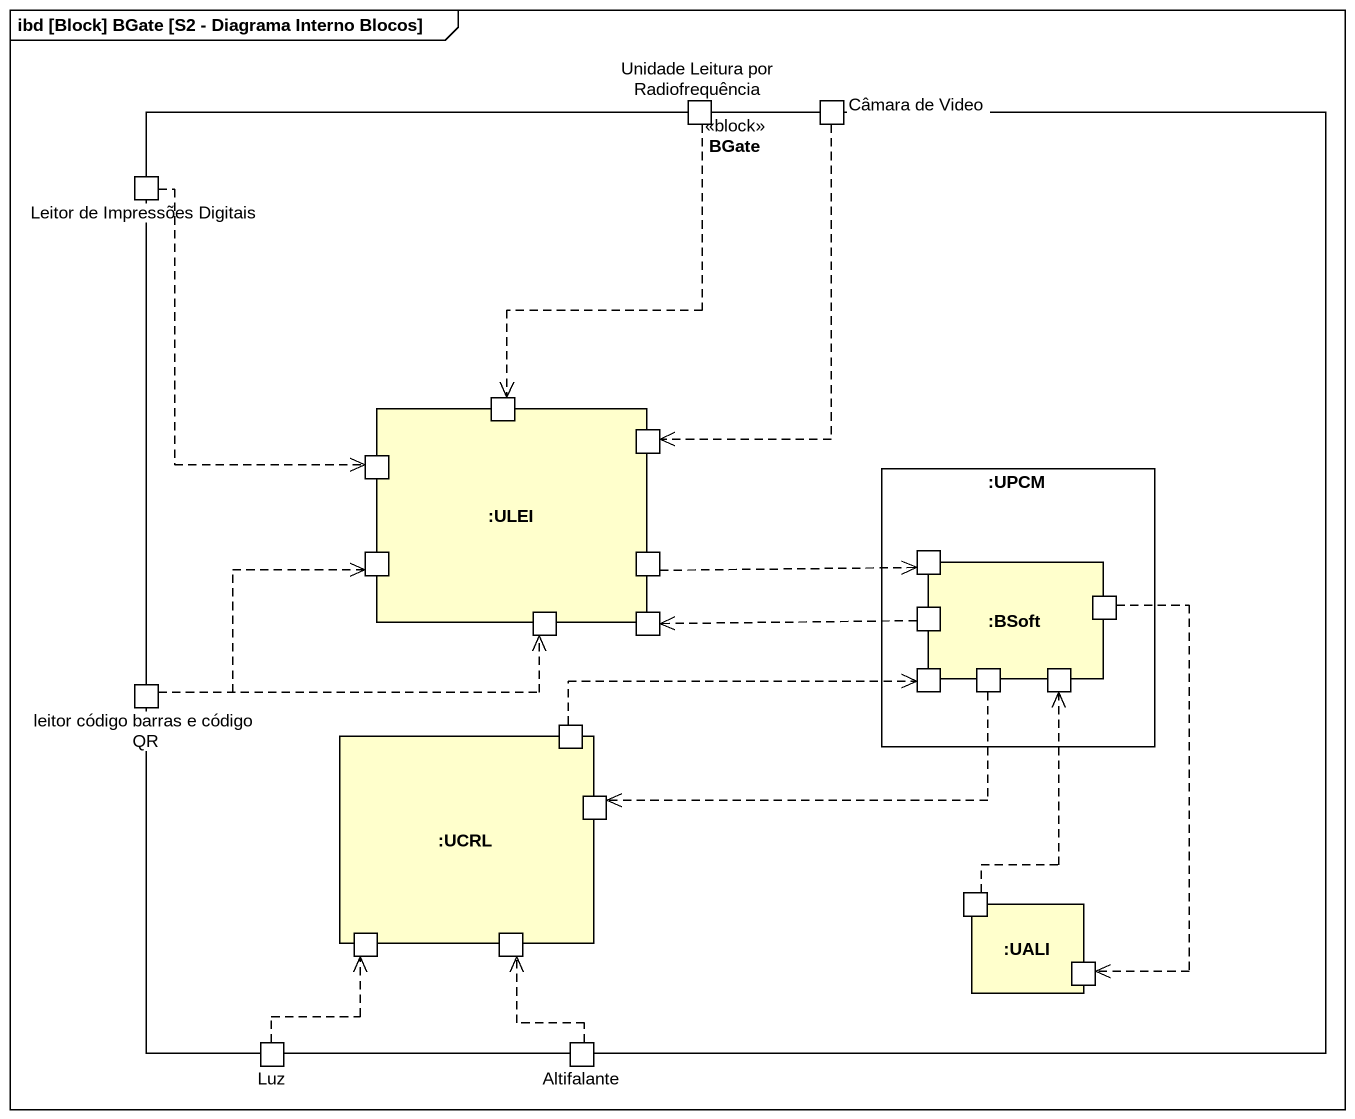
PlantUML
@startuml
mainframe ibd [Block] BGate [S2 - Diagrama Interno Blocos]
rectangle BGate <<block>> {
  port "Unidade Leitura por Radiofrequência" as Unidade_Leitura_por
  port "Câmara de Video" as Câmara_de_Video
  port "Leitor de Impressões Digitais" as Leitor_de_Impressões
  rectangle ":ULEI" as ULEI {
    port " " as port1
    port " " as port2
    port " " as port3
    port " " as port5
    port " " as port6
    port " " as port7
    port " " as port8
  }
  rectangle ":UPCM" as UPCM {
    rectangle ":BSoft" as BSoft {
      port " " as port4
      port " " as port9
      port " " as port10
      port " " as port11
      port " " as port12
      port " " as port13
      port " " as port14
    }
  }
  port "leitor código barras e código QR" as leitor_código_barras_e
  rectangle ":UCRL" as UCRL {
    port " " as port15
    port " " as port16
    port " " as port18
    port " " as port19
  }
  rectangle ":UALI" as UALI {
    port " " as port17
    port " " as port20
  }
  port Luz
  port Altifalante
}
Unidade_Leitura_por ..> port1
Câmara_de_Video ..> port3
Leitor_de_Impressões ..> port2
port7 .right.> port4
port10 .left.> port8
port11 ..> port20
leitor_código_barras_e .right.> port5
leitor_código_barras_e .right.> port6
port13 .left.> port16
port15 .right.> port12
port17 .up.> port14
Luz .up.> port18
Altifalante .up.> port19
@enduml
